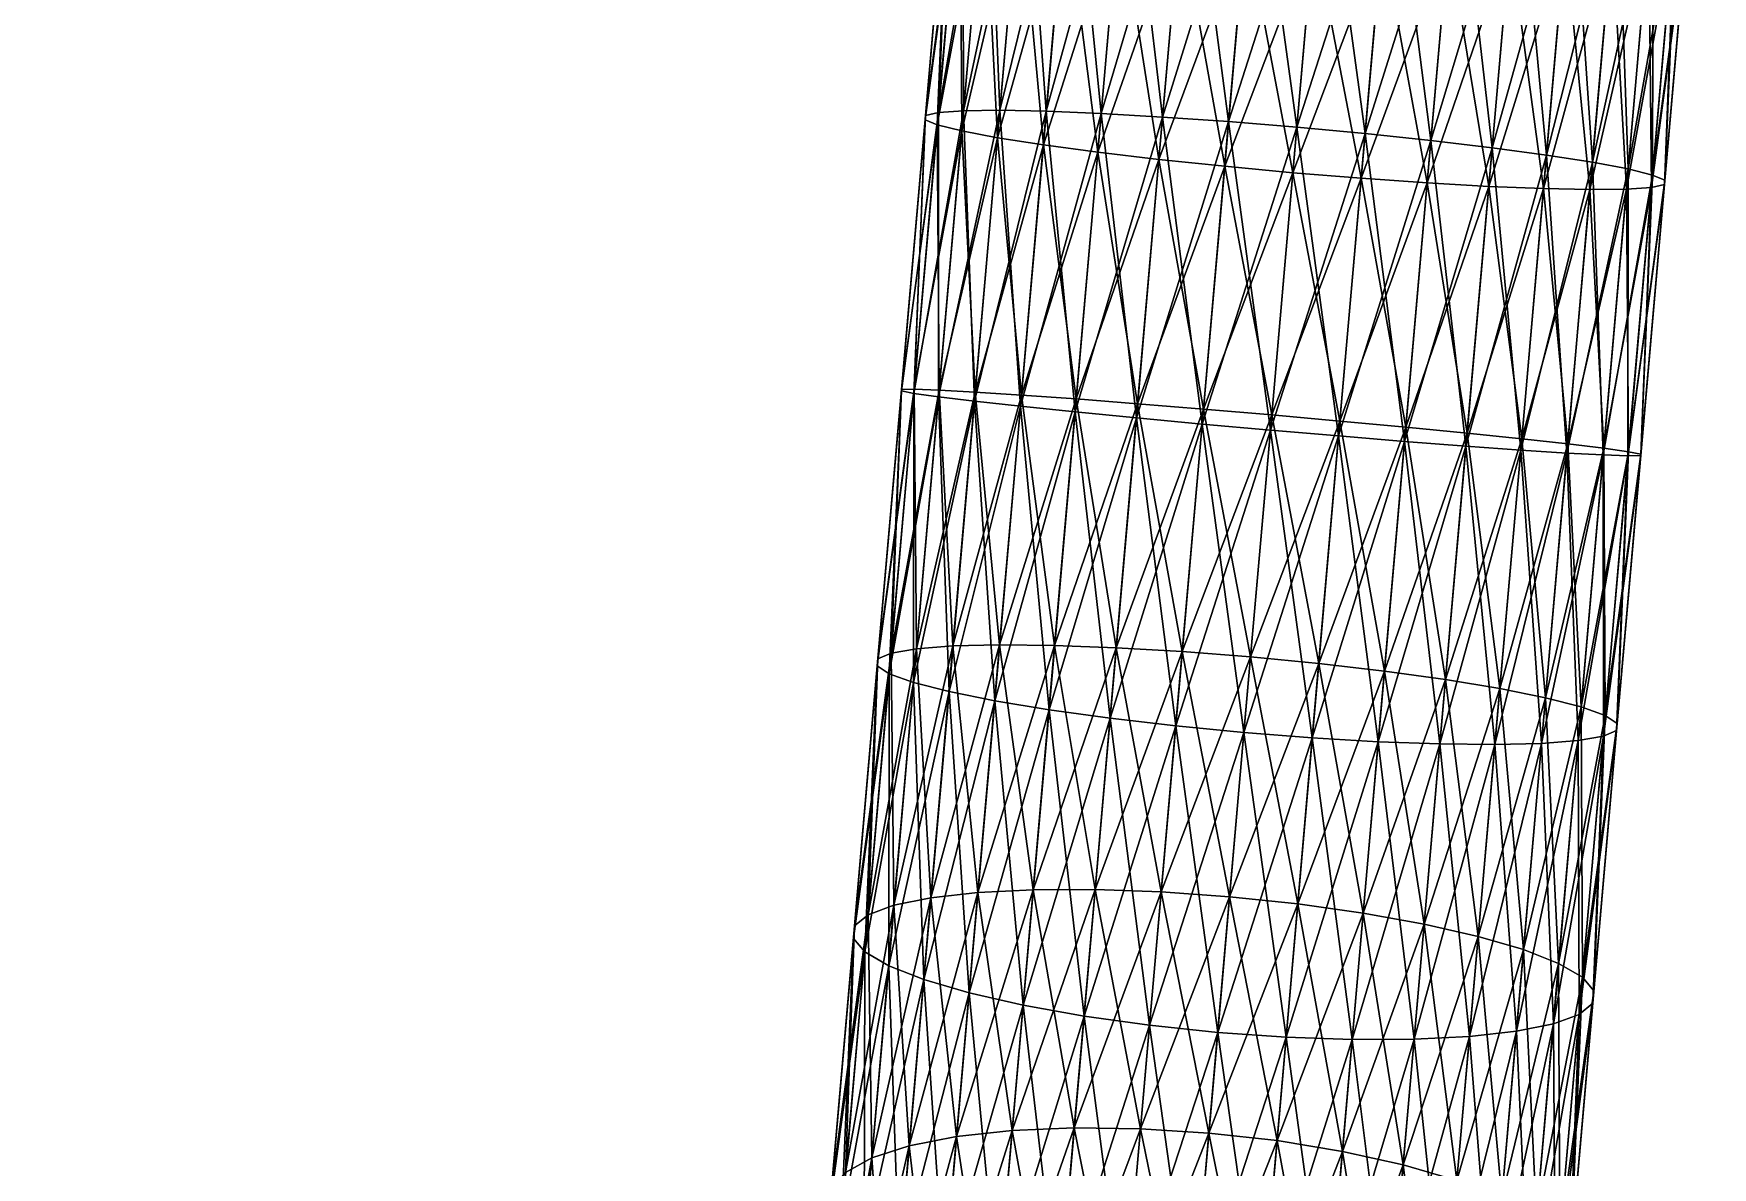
# Model space of a CAD drawing. Header units: inches. Extents: x -1.36 to 1.36, y 0.29 to 6.1.
# Drawn here: x 0.9326 to 1.308, y 5.0899 to 5.3434 of the extents above; entities that cross this region are included whole.
import ezdxf

# ---------------------------------------------------------------- set-up
doc = ezdxf.new("R2010")
doc.units = ezdxf.units.IN
doc.header["$MEASUREMENT"] = 0
doc.layers.add('Layer 1', color=7, linetype='Continuous')

# ---------------------------------------------------------------- blocks, each defined once
blk = doc.blocks.new('noname(2)')
at = {"color": 251, "true_color": 0x5b5b5b}
mesh = blk.add_polyface(dxfattribs=at)
corners = [(1.2868, 5.3793, 1.87894), (1.2947, 5.37674, 1.866), (1.28114, 5.3146, 1.88559), (1.30006, 5.37422, 1.8518), (1.28913, 5.3131, 1.87254), (1.30269, 5.37183, 1.83684), (1.29459, 5.31174, 1.85822), (1.3025, 5.36965, 1.82162), (1.29733, 5.31058, 1.84314), (1.29949, 5.36775, 1.80666), (1.29725, 5.30964, 1.82779), (1.29378, 5.36621, 1.79246), (1.29435, 5.30897, 1.8127), (1.28556, 5.36506, 1.77952), (1.2806, 5.30849, 1.78533), (1.28874, 5.30858, 1.79839), (1.29045, 5.42097, 1.7691), (1.29876, 5.42316, 1.78185), (1.27088, 5.3162, 1.89693), (1.3002, 5.43963, 1.85427), (1.30546, 5.43597, 1.84029), (1.30798, 5.43237, 1.82556), (1.30769, 5.42896, 1.81056), (1.30458, 5.42586, 1.79583), (1.27509, 5.36435, 1.76827), (1.2799, 5.41935, 1.75802), (1.28874, 5.30858, -6.99189), (1.2806, 5.30849, -6.97884), (1.29378, 5.36621, -6.98596), (1.29949, 5.36775, -7.00016), (1.30458, 5.42586, -6.98933), (1.28556, 5.36506, -6.97302), (1.27509, 5.36435, -6.96177), (1.29045, 5.42097, -6.9626), (1.2868, 5.3793, -7.07244), (1.28913, 5.3131, -7.06604), (1.2947, 5.37674, -7.0595), (1.29459, 5.31174, -7.05172), (1.30006, 5.37422, -7.0453), (1.29733, 5.31058, -7.03664), (1.30269, 5.37183, -7.03034), (1.29725, 5.30964, -7.02129), (1.3025, 5.36965, -7.01512), (1.27662, 5.38181, -7.08369), (1.28114, 5.3146, -7.07909), (1.30769, 5.42896, -7.00407), (1.29435, 5.30897, -7.0062), (1.29876, 5.42316, -6.97535), (1.29239, 5.44324, -7.06052), (1.3002, 5.43963, -7.04777), (1.30546, 5.43597, -7.03379), (1.30798, 5.43237, -7.01906)]
mesh.append_faces([[corners[k] for k in face] for face in [(0, 1, 2), (1, 3, 4), (3, 5, 6), (5, 7, 8), (7, 9, 10), (9, 11, 12), (13, 14, 15), (11, 15, 12), (11, 13, 15), (11, 16, 13), (11, 9, 17), (2, 18, 0), (4, 2, 1), (6, 4, 3), (8, 6, 5), (10, 8, 7), (12, 10, 9), (1, 0, 19), (3, 1, 20), (5, 3, 21), (7, 5, 22), (9, 7, 23), (14, 13, 24), (24, 13, 25), (26, 27, 28), (29, 28, 30), (31, 32, 33), (31, 28, 27), (34, 35, 36), (36, 37, 38), (38, 39, 40), (40, 41, 42), (43, 44, 34), (29, 45, 42), (46, 42, 41), (28, 31, 47), (34, 36, 48), (36, 38, 49), (38, 40, 50), (40, 42, 51), (42, 46, 29), (29, 46, 26), (28, 29, 26), (44, 35, 34), (35, 37, 36), (37, 39, 38), (39, 41, 40)]], dxfattribs={"color": 251})
mesh = blk.add_polyface(dxfattribs=at)
corners = [(1.13736, 5.3863, 1.83684), (1.13192, 5.3241, 1.82779), (1.13717, 5.38412, 1.82162), (1.20366, 5.36769, 1.74815), (1.21889, 5.36616, 1.74675), (1.20833, 5.42108, 1.7382), (1.18898, 5.36958, 1.75232), (1.19893, 5.31368, 1.7537), (1.13466, 5.32294, 1.8127), (1.1398, 5.38173, 1.80666), (1.17535, 5.37175, 1.7591), (1.18422, 5.31523, 1.7579), (1.14864, 5.3262, 1.88559), (1.16477, 5.3916, 1.89019), (1.15902, 5.32599, 1.89693), (1.1771, 5.39184, 1.89936), (1.1713, 5.32548, 1.90618), (1.16324, 5.37414, 1.76827), (1.16805, 5.42914, 1.75802), (1.15306, 5.37665, 1.77952), (1.15837, 5.31848, 1.77399), (1.14515, 5.37921, 1.79246), (1.14811, 5.32008, 1.78533), (1.21418, 5.31226, 1.75228), (1.14051, 5.32611, 1.87254), (1.1543, 5.39089, 1.87894), (1.22096, 5.38979, 1.91172), (1.19981, 5.32367, 1.91722), (1.20569, 5.39092, 1.91031), (1.17054, 5.31685, 1.76474), (1.132, 5.32504, 1.84314), (1.14037, 5.38819, 1.8518), (1.1349, 5.32572, 1.85822), (1.14608, 5.38974, 1.866), (1.19368, 5.4233, 1.7423), (1.18009, 5.42602, 1.74899), (1.15795, 5.43256, 1.7691), (1.14011, 5.32158, 1.79839), (1.1909, 5.39161, 1.90615), (1.18505, 5.3247, 1.91302), (1.1543, 5.39089, -7.07244), (1.15902, 5.32599, -7.09043), (1.16477, 5.3916, -7.08369), (1.1713, 5.32548, -7.09968), (1.1771, 5.39184, -7.09286), (1.18505, 5.3247, -7.10652), (1.1909, 5.39161, -7.09965), (1.19981, 5.32367, -7.11072), (1.20569, 5.39092, -7.10381), (1.13192, 5.3241, -7.02129), (1.13717, 5.38412, -7.01512), (1.1398, 5.38173, -7.00016), (1.13466, 5.32294, -7.0062), (1.14515, 5.37921, -6.98596), (1.14011, 5.32158, -6.99189), (1.15306, 5.37665, -6.97302), (1.14811, 5.32008, -6.97884), (1.16324, 5.37414, -6.96177), (1.15837, 5.31848, -6.96749), (1.17535, 5.37175, -6.9526), (1.17054, 5.31685, -6.95824), (1.18898, 5.36958, -6.94582), (1.18422, 5.31523, -6.9514), (1.20366, 5.36769, -6.94165), (1.19893, 5.31368, -6.9472), (1.21889, 5.36616, -6.94025), (1.22356, 5.41943, -6.93032), (1.14608, 5.38974, -7.0595), (1.14864, 5.3262, -7.07909), (1.20833, 5.42108, -6.9317), (1.19368, 5.4233, -6.9358), (1.18009, 5.42602, -6.94249), (1.16805, 5.42914, -6.95152), (1.132, 5.32504, -7.03664), (1.13736, 5.3863, -7.03034), (1.14037, 5.38819, -7.0453), (1.14051, 5.32611, -7.06604), (1.1349, 5.32572, -7.05172), (1.21507, 5.32242, -7.11214), (1.22096, 5.38979, -7.10522)]
mesh.append_faces([[corners[k] for k in face] for face in [(0, 1, 2), (3, 4, 5), (3, 6, 7), (2, 8, 9), (6, 10, 11), (12, 13, 14), (14, 15, 16), (17, 10, 18), (17, 19, 20), (19, 21, 22), (3, 23, 4), (24, 25, 12), (26, 27, 28), (10, 17, 29), (30, 0, 31), (32, 31, 33), (24, 33, 25), (3, 34, 6), (10, 6, 35), (17, 36, 19), (21, 9, 37), (25, 13, 12), (13, 15, 14), (15, 38, 16), (38, 28, 39), (40, 41, 42), (42, 43, 44), (44, 45, 46), (46, 47, 48), (49, 50, 51), (52, 51, 53), (54, 53, 55), (56, 55, 57), (58, 57, 59), (60, 59, 61), (62, 61, 63), (64, 63, 65), (66, 65, 63), (67, 68, 40), (63, 61, 69), (61, 59, 70), (59, 57, 71), (57, 55, 72), (50, 73, 74), (67, 75, 76), (75, 74, 77), (48, 78, 79)]], dxfattribs={"color": 251})
mesh = blk.add_polyface(dxfattribs=at)
corners = [(1.25088, 5.38637, 1.90615), (1.26451, 5.38419, 1.89936), (1.24503, 5.31945, 1.91302), (1.27662, 5.38181, 1.89019), (1.2868, 5.3793, 1.87894), (1.27088, 5.3162, 1.89693), (1.2587, 5.31783, 1.90618), (1.21418, 5.31226, 1.75228), (1.22944, 5.31102, 1.7537), (1.21889, 5.36616, 1.74675), (1.23031, 5.321, 1.91722), (1.2362, 5.38825, 1.91031), (1.23417, 5.36503, 1.74815), (1.22356, 5.41943, 1.73682), (1.2442, 5.30998, 1.7579), (1.24895, 5.36433, 1.75232), (1.25795, 5.3092, 1.76474), (1.26275, 5.36411, 1.7591), (1.27022, 5.30869, 1.77399), (1.27509, 5.36435, 1.76827), (1.2806, 5.30849, 1.78533), (1.21507, 5.32242, 1.91864), (1.22096, 5.38979, 1.91172), (1.2675, 5.41837, 1.74899), (1.25365, 5.41805, 1.7423), (1.23884, 5.41841, 1.7382), (1.27022, 5.30869, -6.96749), (1.25795, 5.3092, -6.95824), (1.27509, 5.36435, -6.96177), (1.2442, 5.30998, -6.9514), (1.26275, 5.36411, -6.9526), (1.2799, 5.41935, -6.95152), (1.22944, 5.31102, -6.9472), (1.24895, 5.36433, -6.94582), (1.2675, 5.41837, -6.94249), (1.24503, 5.31945, -7.10652), (1.2362, 5.38825, -7.10381), (1.23031, 5.321, -7.11072), (1.21418, 5.31226, -6.94578), (1.21889, 5.36616, -6.94025), (1.23417, 5.36503, -6.94165), (1.25365, 5.41805, -6.9358), (1.22096, 5.38979, -7.10522), (1.21507, 5.32242, -7.11214), (1.25088, 5.38637, -7.09965), (1.2587, 5.31783, -7.09968), (1.26451, 5.38419, -7.09286), (1.27088, 5.3162, -7.09043), (1.27662, 5.38181, -7.08369), (1.28114, 5.3146, -7.07909), (1.2806, 5.30849, -6.97884), (1.28556, 5.36506, -6.97302), (1.23884, 5.41841, -6.9317)]
mesh.append_faces([[corners[k] for k in face] for face in [(0, 1, 2), (3, 4, 5), (6, 2, 1), (7, 8, 9), (2, 10, 0), (0, 10, 11), (9, 12, 13), (9, 8, 12), (12, 8, 14), (15, 14, 16), (17, 16, 18), (19, 18, 20), (21, 22, 11), (10, 21, 11), (1, 3, 6), (6, 3, 5), (23, 17, 19), (23, 24, 17), (17, 24, 15), (16, 17, 15), (19, 17, 18), (14, 15, 12), (12, 15, 25), (26, 27, 28), (27, 29, 30), (28, 30, 31), (29, 32, 33), (30, 33, 34), (35, 36, 37), (38, 39, 40), (32, 40, 33), (32, 38, 40), (33, 41, 34), (33, 40, 41), (42, 43, 37), (36, 42, 37), (36, 35, 44), (44, 35, 45), (46, 45, 47), (48, 47, 49), (48, 46, 47), (46, 44, 45), (50, 26, 51), (51, 26, 28), (30, 28, 27), (33, 30, 29), (40, 39, 52)]], dxfattribs={"color": 251})
mesh = blk.add_polyface(dxfattribs=at)
corners = [(1.132, 5.32504, 1.84314), (1.12664, 5.26379, 1.82902), (1.13192, 5.3241, 1.82779), (1.12949, 5.26385, 1.81391), (1.13466, 5.32294, 1.8127), (1.1713, 5.32548, 1.90618), (1.1909, 5.39161, 1.90615), (1.18505, 5.3247, 1.91302), (1.20569, 5.39092, 1.91031), (1.19981, 5.32367, 1.91722), (1.17054, 5.31685, 1.76474), (1.18422, 5.31523, 1.7579), (1.17535, 5.37175, 1.7591), (1.14011, 5.32158, 1.79839), (1.1398, 5.38173, 1.80666), (1.15306, 5.37665, 1.77952), (1.14811, 5.32008, 1.78533), (1.15837, 5.31848, 1.77399), (1.14515, 5.37921, 1.79246), (1.19893, 5.31368, 1.7537), (1.21418, 5.31226, 1.75228), (1.20366, 5.36769, 1.74815), (1.12662, 5.26348, 1.8444), (1.1349, 5.32572, 1.85822), (1.12941, 5.26293, 1.85951), (1.14051, 5.32611, 1.87254), (1.13491, 5.26215, 1.87385), (1.14864, 5.3262, 1.88559), (1.18898, 5.36958, 1.75232), (1.16324, 5.37414, 1.76827), (1.13717, 5.38412, 1.82162), (1.13736, 5.3863, 1.83684), (1.14608, 5.38974, 1.866), (1.14037, 5.38819, 1.8518), (1.15902, 5.32599, 1.89693), (1.14295, 5.26118, 1.88692), (1.15326, 5.26005, 1.89828), (1.16546, 5.25879, 1.90755), (1.22096, 5.38979, 1.91172), (1.21507, 5.32242, 1.91864), (1.132, 5.32504, -7.03664), (1.13717, 5.38412, -7.01512), (1.13192, 5.3241, -7.02129), (1.14864, 5.3262, -7.07909), (1.15326, 5.26005, -7.09178), (1.15902, 5.32599, -7.09043), (1.16546, 5.25879, -7.10105), (1.1713, 5.32548, -7.09968), (1.13466, 5.32294, -7.0062), (1.12664, 5.26379, -7.02252), (1.1398, 5.38173, -7.00016), (1.21418, 5.31226, -6.94578), (1.19893, 5.31368, -6.9472), (1.21889, 5.36616, -6.94025), (1.14051, 5.32611, -7.06604), (1.14295, 5.26118, -7.08042), (1.21507, 5.32242, -7.11214), (1.20569, 5.39092, -7.10381), (1.19981, 5.32367, -7.11072), (1.13736, 5.3863, -7.03034), (1.1349, 5.32572, -7.05172), (1.14037, 5.38819, -7.0453), (1.14608, 5.38974, -7.0595), (1.18422, 5.31523, -6.9514), (1.20366, 5.36769, -6.94165), (1.17054, 5.31685, -6.95824), (1.18898, 5.36958, -6.94582), (1.15837, 5.31848, -6.96749), (1.17535, 5.37175, -6.9526), (1.14811, 5.32008, -6.97884), (1.16324, 5.37414, -6.96177), (1.14011, 5.32158, -6.99189), (1.15306, 5.37665, -6.97302), (1.14515, 5.37921, -6.98596), (1.12662, 5.26348, -7.0379), (1.13491, 5.26215, -7.06735), (1.12941, 5.26293, -7.05301), (1.1543, 5.39089, -7.07244), (1.16477, 5.3916, -7.08369), (1.18505, 5.3247, -7.10652), (1.1771, 5.39184, -7.09286), (1.1909, 5.39161, -7.09965)]
mesh.append_faces([[corners[k] for k in face] for face in [(0, 1, 2), (2, 3, 4), (5, 6, 7), (7, 8, 9), (10, 11, 12), (4, 13, 14), (15, 16, 17), (16, 18, 13), (19, 20, 21), (22, 0, 23), (24, 23, 25), (26, 25, 27), (11, 19, 28), (10, 29, 17), (2, 4, 30), (2, 31, 0), (25, 23, 32), (23, 0, 33), (27, 34, 35), (34, 5, 36), (5, 7, 37), (9, 38, 39), (40, 41, 42), (43, 44, 45), (45, 46, 47), (42, 48, 49), (42, 50, 48), (51, 52, 53), (54, 55, 43), (56, 57, 58), (59, 40, 60), (61, 60, 54), (62, 54, 43), (52, 63, 64), (63, 65, 66), (65, 67, 68), (67, 69, 70), (69, 71, 72), (71, 48, 73), (42, 74, 40), (54, 60, 75), (60, 40, 76), (43, 45, 77), (45, 47, 78), (47, 79, 80), (79, 58, 81)]], dxfattribs={"color": 251})
mesh = blk.add_polyface(dxfattribs=at)
corners = [(1.12664, 5.26379, 1.82902), (1.12433, 5.20487, 1.81028), (1.12949, 5.26385, 1.81391), (1.14295, 5.26118, 1.88692), (1.15902, 5.32599, 1.89693), (1.15326, 5.26005, 1.89828), (1.12999, 5.20584, 1.79602), (1.13817, 5.20646, 1.78301), (1.13505, 5.26366, 1.79957), (1.13466, 5.32294, 1.8127), (1.14859, 5.20671, 1.7717), (1.14313, 5.26322, 1.7865), (1.14011, 5.32158, 1.79839), (1.14811, 5.32008, 1.78533), (1.15348, 5.26255, 1.77514), (1.1609, 5.20658, 1.76248), (1.16572, 5.26167, 1.76587), (1.15837, 5.31848, 1.77399), (1.13491, 5.26215, 1.87385), (1.14864, 5.3262, 1.88559), (1.12392, 5.20024, 1.85565), (1.12941, 5.26293, 1.85951), (1.12933, 5.1983, 1.86992), (1.13192, 5.3241, 1.82779), (1.132, 5.32504, 1.84314), (1.12662, 5.26348, 1.8444), (1.14051, 5.32611, 1.87254), (1.1349, 5.32572, 1.85822), (1.13728, 5.19627, 1.88293), (1.16546, 5.25879, 1.90755), (1.1475, 5.19421, 1.89423), (1.12662, 5.26348, -7.0379), (1.13192, 5.3241, -7.02129), (1.12664, 5.26379, -7.02252), (1.14295, 5.26118, -7.08042), (1.1475, 5.19421, -7.08773), (1.15326, 5.26005, -7.09178), (1.15964, 5.1922, -7.09695), (1.16546, 5.25879, -7.10105), (1.15837, 5.31848, -6.96749), (1.15348, 5.26255, -6.96864), (1.14313, 5.26322, -6.98), (1.14811, 5.32008, -6.97884), (1.13505, 5.26366, -6.99307), (1.14011, 5.32158, -6.99189), (1.12949, 5.26385, -7.00741), (1.13466, 5.32294, -7.0062), (1.13491, 5.26215, -7.06735), (1.13728, 5.19627, -7.07643), (1.132, 5.32504, -7.03664), (1.12941, 5.26293, -7.05301), (1.1349, 5.32572, -7.05172), (1.14051, 5.32611, -7.06604), (1.14859, 5.20671, -6.9652), (1.13817, 5.20646, -6.97651), (1.16572, 5.26167, -6.95937), (1.12999, 5.20584, -6.98951), (1.12433, 5.20487, -7.00378), (1.12933, 5.1983, -7.06342), (1.14864, 5.3262, -7.07909), (1.15902, 5.32599, -7.09043)]
mesh.append_faces([[corners[k] for k in face] for face in [(0, 1, 2), (3, 4, 5), (6, 7, 8), (2, 8, 9), (2, 6, 8), (7, 10, 11), (8, 11, 12), (9, 8, 12), (11, 13, 12), (11, 14, 13), (11, 10, 14), (14, 10, 15), (16, 14, 15), (16, 17, 14), (14, 17, 13), (18, 19, 3), (20, 21, 18), (22, 18, 3), (11, 8, 7), (0, 2, 23), (0, 24, 25), (18, 21, 26), (21, 25, 27), (3, 5, 28), (5, 29, 30), (31, 32, 33), (34, 35, 36), (36, 37, 38), (39, 40, 41), (42, 41, 43), (44, 43, 45), (46, 45, 33), (47, 48, 34), (41, 42, 39), (43, 44, 42), (45, 46, 44), (49, 31, 50), (51, 50, 47), (52, 47, 34), (40, 53, 54), (40, 55, 53), (41, 40, 54), (43, 41, 56), (45, 43, 57), (47, 50, 58), (34, 36, 59), (36, 38, 60)]], dxfattribs={"color": 251})
mesh = blk.add_polyface(dxfattribs=at)
corners = [(1.20914, 5.25471, 1.92002), (1.2244, 5.2534, 1.91861), (1.20323, 5.18711, 1.91587), (1.21418, 5.31226, 1.75228), (1.19893, 5.31368, 1.7537), (1.20944, 5.2581, 1.75339), (1.22469, 5.25673, 1.75481), (1.21995, 5.20254, 1.75148), (1.18422, 5.31523, 1.7579), (1.19418, 5.2594, 1.75481), (1.20471, 5.20402, 1.75007), (1.15326, 5.26005, 1.89828), (1.1713, 5.32548, 1.90618), (1.16546, 5.25879, 1.90755), (1.18505, 5.3247, 1.91302), (1.17917, 5.25745, 1.9144), (1.19981, 5.32367, 1.91722), (1.19389, 5.25607, 1.91861), (1.17944, 5.26061, 1.75902), (1.17054, 5.31685, 1.76474), (1.15837, 5.31848, 1.77399), (1.16572, 5.26167, 1.76587), (1.17467, 5.20607, 1.75566), (1.18944, 5.20521, 1.75148), (1.18799, 5.18859, 1.91446), (1.21507, 5.32242, 1.91864), (1.15964, 5.1922, 1.90345), (1.17329, 5.19031, 1.91027), (1.23031, 5.321, 1.91722), (1.16546, 5.25879, -7.10105), (1.17329, 5.19031, -7.10377), (1.17917, 5.25745, -7.1079), (1.1713, 5.32548, -7.09968), (1.18505, 5.3247, -7.10652), (1.18799, 5.18859, -7.10796), (1.19389, 5.25607, -7.11211), (1.19981, 5.32367, -7.11072), (1.22944, 5.31102, -6.9472), (1.20944, 5.2581, -6.94689), (1.21418, 5.31226, -6.94578), (1.19418, 5.2594, -6.94831), (1.19893, 5.31368, -6.9472), (1.17944, 5.26061, -6.95252), (1.18422, 5.31523, -6.9514), (1.16572, 5.26167, -6.95937), (1.17054, 5.31685, -6.95824), (1.15348, 5.26255, -6.96864), (1.20471, 5.20402, -6.94357), (1.22469, 5.25673, -6.94831), (1.18944, 5.20521, -6.94498), (1.20914, 5.25471, -7.11352), (1.15837, 5.31848, -6.96749), (1.21507, 5.32242, -7.11214), (1.2244, 5.2534, -7.11211), (1.17467, 5.20607, -6.94916), (1.1609, 5.20658, -6.95598), (1.20323, 5.18711, -7.10937), (1.2185, 5.18592, -7.10796)]
mesh.append_faces([[corners[k] for k in face] for face in [(0, 1, 2), (3, 4, 5), (6, 5, 7), (4, 8, 9), (5, 9, 10), (11, 12, 13), (13, 14, 15), (15, 16, 17), (18, 9, 8), (19, 20, 21), (18, 21, 22), (6, 3, 5), (9, 18, 23), (0, 24, 17), (25, 17, 16), (9, 5, 4), (8, 19, 18), (18, 19, 21), (13, 15, 26), (15, 17, 27), (17, 25, 0), (0, 25, 28), (14, 16, 15), (29, 30, 31), (32, 31, 33), (31, 34, 35), (33, 35, 36), (37, 38, 39), (39, 38, 40), (41, 40, 42), (43, 42, 44), (45, 44, 46), (40, 41, 39), (47, 38, 48), (38, 49, 40), (50, 36, 35), (42, 43, 41), (44, 45, 43), (46, 51, 45), (36, 50, 52), (52, 50, 53), (40, 54, 42), (44, 42, 55), (29, 31, 32), (31, 35, 33), (35, 56, 50), (53, 50, 57)]], dxfattribs={"color": 251})
mesh = blk.add_polyface(dxfattribs=at)
corners = [(1.23031, 5.321, 1.91722), (1.24503, 5.31945, 1.91302), (1.2244, 5.2534, 1.91861), (1.2587, 5.31783, 1.90618), (1.27088, 5.3162, 1.89693), (1.25287, 5.25114, 1.90755), (1.23914, 5.2522, 1.9144), (1.23327, 5.18506, 1.91027), (1.26511, 5.25026, 1.89828), (1.24704, 5.18456, 1.90345), (1.27545, 5.24959, 1.88692), (1.25935, 5.18443, 1.89423), (1.22469, 5.25673, 1.75481), (1.23942, 5.25536, 1.75902), (1.22944, 5.31102, 1.7537), (1.21418, 5.31226, 1.75228), (1.2185, 5.18592, 1.91446), (1.27067, 5.19487, 1.78301), (1.27563, 5.25163, 1.7865), (1.26533, 5.25276, 1.77514), (1.26044, 5.19692, 1.7717), (1.25312, 5.25402, 1.76587), (1.2483, 5.19893, 1.76248), (1.23465, 5.20083, 1.75566), (1.20914, 5.25471, 1.92002), (1.27022, 5.30869, 1.77399), (1.25795, 5.3092, 1.76474), (1.2442, 5.30998, 1.7579), (1.25312, 5.25402, -6.95937), (1.23942, 5.25536, -6.95252), (1.25795, 5.3092, -6.95824), (1.27022, 5.30869, -6.96749), (1.2806, 5.30849, -6.97884), (1.26533, 5.25276, -6.96864), (1.2483, 5.19893, -6.95598), (1.22469, 5.25673, -6.94831), (1.2442, 5.30998, -6.9514), (1.20944, 5.2581, -6.94689), (1.22944, 5.31102, -6.9472), (1.23914, 5.2522, -7.1079), (1.23031, 5.321, -7.11072), (1.2244, 5.2534, -7.11211), (1.27563, 5.25163, -6.98), (1.26044, 5.19692, -6.9652), (1.26511, 5.25026, -7.09178), (1.26977, 5.18468, -7.07643), (1.27545, 5.24959, -7.08042), (1.21507, 5.32242, -7.11214), (1.24503, 5.31945, -7.10652), (1.25287, 5.25114, -7.10105), (1.2587, 5.31783, -7.09968), (1.27088, 5.3162, -7.09043), (1.23327, 5.18506, -7.10377), (1.25935, 5.18443, -7.08773), (1.24704, 5.18456, -7.09695), (1.23465, 5.20083, -6.94916), (1.21995, 5.20254, -6.94498)]
mesh.append_faces([[corners[k] for k in face] for face in [(0, 1, 2), (3, 4, 5), (6, 5, 7), (6, 2, 1), (5, 8, 9), (8, 10, 11), (12, 13, 14), (14, 15, 12), (2, 6, 16), (17, 18, 19), (20, 19, 21), (22, 21, 13), (13, 12, 23), (2, 24, 0), (1, 3, 6), (6, 3, 5), (8, 5, 4), (19, 25, 26), (21, 26, 27), (13, 27, 14), (13, 21, 27), (19, 18, 25), (21, 19, 26), (28, 29, 30), (31, 32, 33), (28, 33, 34), (29, 35, 36), (35, 37, 38), (39, 40, 41), (33, 42, 43), (44, 45, 46), (40, 47, 41), (40, 39, 48), (48, 39, 49), (50, 49, 44), (51, 44, 46), (51, 50, 44), (50, 48, 49), (33, 28, 31), (31, 28, 30), (36, 30, 29), (38, 36, 35), (41, 52, 39), (44, 49, 53), (49, 39, 54), (28, 55, 29), (35, 29, 56)]], dxfattribs={"color": 251})
mesh = blk.add_polyface(dxfattribs=at)
corners = [(1.27088, 5.3162, 1.89693), (1.28114, 5.3146, 1.88559), (1.26511, 5.25026, 1.89828), (1.28913, 5.3131, 1.87254), (1.27545, 5.24959, 1.88692), (1.29459, 5.31174, 1.85822), (1.28354, 5.24915, 1.87385), (1.26977, 5.18468, 1.88293), (1.29733, 5.31058, 1.84314), (1.2891, 5.24895, 1.85951), (1.27795, 5.1853, 1.86992), (1.29725, 5.30964, 1.82779), (1.29194, 5.24901, 1.8444), (1.28361, 5.18627, 1.85565), (1.29435, 5.30897, 1.8127), (1.29197, 5.24933, 1.82902), (1.28656, 5.18755, 1.84062), (1.28874, 5.30858, 1.79839), (1.28918, 5.24988, 1.81391), (1.2867, 5.18912, 1.82532), (1.28402, 5.1909, 1.81028), (1.28367, 5.25066, 1.79957), (1.27861, 5.19283, 1.79602), (1.27563, 5.25163, 1.7865), (1.2806, 5.30849, 1.78533), (1.27022, 5.30869, 1.77399), (1.27563, 5.25163, -6.98), (1.26533, 5.25276, -6.96864), (1.2806, 5.30849, -6.97884), (1.27545, 5.24959, -7.08042), (1.27795, 5.1853, -7.06342), (1.28354, 5.24915, -7.06735), (1.28114, 5.3146, -7.07909), (1.28913, 5.3131, -7.06604), (1.28361, 5.18627, -7.04915), (1.2891, 5.24895, -7.05301), (1.29459, 5.31174, -7.05172), (1.28656, 5.18755, -7.03412), (1.29194, 5.24901, -7.0379), (1.29733, 5.31058, -7.03664), (1.2867, 5.18912, -7.01882), (1.29197, 5.24933, -7.02252), (1.29725, 5.30964, -7.02129), (1.27088, 5.3162, -7.09043), (1.28918, 5.24988, -7.00741), (1.29435, 5.30897, -7.0062), (1.28367, 5.25066, -6.99307), (1.28874, 5.30858, -6.99189), (1.28402, 5.1909, -7.00378), (1.27067, 5.19487, -6.97651), (1.27861, 5.19283, -6.98951)]
mesh.append_faces([[corners[k] for k in face] for face in [(0, 1, 2), (1, 3, 4), (3, 5, 6), (4, 6, 7), (5, 8, 9), (6, 9, 10), (8, 11, 12), (9, 12, 13), (11, 14, 15), (12, 15, 16), (14, 17, 18), (15, 18, 19), (20, 18, 21), (22, 21, 23), (4, 2, 1), (6, 4, 3), (9, 6, 5), (12, 9, 8), (15, 12, 11), (18, 15, 14), (18, 17, 21), (21, 17, 24), (23, 24, 25), (23, 21, 24), (26, 27, 28), (29, 30, 31), (32, 31, 33), (31, 34, 35), (33, 35, 36), (35, 37, 38), (36, 38, 39), (38, 40, 41), (39, 41, 42), (43, 29, 32), (44, 42, 41), (42, 44, 45), (45, 44, 46), (47, 46, 26), (28, 47, 26), (47, 45, 46), (29, 31, 32), (31, 35, 33), (35, 38, 36), (38, 41, 39), (41, 48, 44), (26, 46, 49), (46, 44, 50)]], dxfattribs={"color": 251})
mesh = blk.add_polyface(dxfattribs=at)
corners = [(-1.11857, 5.17146, 1.83684), (-1.12401, 5.23365, 1.82779), (-1.11876, 5.17364, 1.82162), (-1.11327, 5.11092, 1.82556), (-1.11357, 5.11433, 1.81056), (-1.12392, 5.23271, 1.84314), (-1.12119, 5.16907, 1.8518), (-1.12176, 5.17553, 1.80666), (-1.11668, 5.11743, 1.79583), (-1.11579, 5.10732, 1.84029), (-1.11857, 5.17146, -7.03034), (-1.11357, 5.11433, -7.00407), (-1.11876, 5.17364, -7.01512), (-1.11668, 5.11743, -6.98933), (-1.12176, 5.17553, -7.00016), (-1.12249, 5.12012, -6.97535), (-1.11327, 5.11092, -7.01906), (-1.12119, 5.16907, -7.0453), (-1.11579, 5.10732, -7.03379), (-1.12655, 5.16655, -7.0595), (-1.12401, 5.23365, -7.02129), (-1.12392, 5.23271, -7.03664), (1.12124, 5.20202, 1.84062), (1.11615, 5.14387, 1.8167), (1.12138, 5.20358, 1.82532), (1.12662, 5.26348, 1.8444), (1.12664, 5.26379, 1.82902), (1.11921, 5.14637, 1.80184), (1.12433, 5.20487, 1.81028), (1.12497, 5.1485, 1.78774), (1.12999, 5.20584, 1.79602), (1.11591, 5.14107, 1.83182), (1.12392, 5.20024, 1.85565), (1.11848, 5.13808, 1.84668), (1.12933, 5.1983, 1.86992), (1.12379, 5.13498, 1.86078), (1.12941, 5.26293, 1.85951), (1.12124, 5.20202, -7.03412), (1.12664, 5.26379, -7.02252), (1.12138, 5.20358, -7.01882), (1.11591, 5.14107, -7.02532), (1.11615, 5.14387, -7.0102), (1.12949, 5.26385, -7.00741), (1.12433, 5.20487, -7.00378), (1.12662, 5.26348, -7.0379), (1.12392, 5.20024, -7.04915), (1.12941, 5.26293, -7.05301), (1.12999, 5.20584, -6.98951), (1.12497, 5.1485, -6.98124), (1.11921, 5.14637, -6.99534), (1.11848, 5.13808, -7.04018), (1.12379, 5.13498, -7.05428), (1.12933, 5.1983, -7.06342)]
mesh.append_faces([[corners[k] for k in face] for face in [(0, 1, 2), (3, 2, 4), (5, 0, 6), (7, 8, 4), (2, 7, 4), (2, 3, 0), (6, 0, 9), (10, 11, 12), (12, 13, 14), (13, 15, 14), (11, 13, 12), (11, 10, 16), (16, 10, 17), (18, 17, 19), (12, 14, 20), (12, 21, 10), (22, 23, 24), (25, 24, 26), (24, 27, 28), (27, 29, 28), (30, 28, 29), (23, 27, 24), (23, 22, 31), (31, 22, 32), (33, 32, 34), (35, 33, 34), (33, 31, 32), (24, 28, 26), (24, 25, 22), (22, 25, 36), (32, 22, 36), (37, 38, 39), (40, 39, 41), (42, 43, 39), (38, 42, 39), (38, 37, 44), (44, 37, 45), (46, 44, 45), (47, 48, 49), (43, 49, 41), (39, 43, 41), (43, 47, 49), (39, 40, 37), (37, 40, 50), (45, 50, 51), (52, 45, 51), (45, 37, 50)]], dxfattribs={"color": 251})
mesh = blk.add_polyface(dxfattribs=at)
corners = [(1.13728, 5.19627, 1.88293), (1.15326, 5.26005, 1.89828), (1.1475, 5.19421, 1.89423), (1.16546, 5.25879, 1.90755), (1.15964, 5.1922, 1.90345), (1.17917, 5.25745, 1.9144), (1.17329, 5.19031, 1.91027), (1.19389, 5.25607, 1.91861), (1.18799, 5.18859, 1.91446), (1.18944, 5.20521, 1.75148), (1.20471, 5.20402, 1.75007), (1.19418, 5.2594, 1.75481), (1.17467, 5.20607, 1.75566), (1.18474, 5.15147, 1.74372), (1.12949, 5.26385, 1.81391), (1.12433, 5.20487, 1.81028), (1.12999, 5.20584, 1.79602), (1.16572, 5.26167, 1.76587), (1.1609, 5.20658, 1.76248), (1.20002, 5.15039, 1.74233), (1.20944, 5.2581, 1.75339), (1.21995, 5.20254, 1.75148), (1.12933, 5.1983, 1.86992), (1.14295, 5.26118, 1.88692), (1.16994, 5.15199, 1.74786), (1.15612, 5.15195, 1.7546), (1.13817, 5.20646, 1.78301), (1.13324, 5.15017, 1.77488), (1.12379, 5.13498, 1.86078), (1.17944, 5.26061, 1.75902), (1.14859, 5.20671, 1.7717), (1.14374, 5.15133, 1.76371), (1.12392, 5.20024, 1.85565), (1.13491, 5.26215, 1.87385), (1.13164, 5.1319, 1.87364), (1.14179, 5.12893, 1.88481), (1.20323, 5.18711, 1.91587), (1.20914, 5.25471, 1.92002), (1.20471, 5.20402, -6.94357), (1.18944, 5.20521, -6.94498), (1.20944, 5.2581, -6.94689), (1.13728, 5.19627, -7.07643), (1.14179, 5.12893, -7.07831), (1.1475, 5.19421, -7.08773), (1.15386, 5.12617, -7.08742), (1.15964, 5.1922, -7.09695), (1.20002, 5.15039, -6.93583), (1.21995, 5.20254, -6.94498), (1.12933, 5.1983, -7.06342), (1.13164, 5.1319, -7.06713), (1.16994, 5.15199, -6.94136), (1.15612, 5.15195, -6.9481), (1.17467, 5.20607, -6.94916), (1.19418, 5.2594, -6.94831), (1.20323, 5.18711, -7.10937), (1.19389, 5.25607, -7.11211), (1.18799, 5.18859, -7.10796), (1.17944, 5.26061, -6.95252), (1.1609, 5.20658, -6.95598), (1.16572, 5.26167, -6.95937), (1.14859, 5.20671, -6.9652), (1.14313, 5.26322, -6.98), (1.13817, 5.20646, -6.97651), (1.12999, 5.20584, -6.98951), (1.13505, 5.26366, -6.99307), (1.12433, 5.20487, -7.00378), (1.12941, 5.26293, -7.05301), (1.12392, 5.20024, -7.04915), (1.13491, 5.26215, -7.06735), (1.20914, 5.25471, -7.11352), (1.2185, 5.18592, -7.10796), (1.18474, 5.15147, -6.93722), (1.14374, 5.15133, -6.95721), (1.13324, 5.15017, -6.96838), (1.12497, 5.1485, -6.98124), (1.14295, 5.26118, -7.08042), (1.15326, 5.26005, -7.09178), (1.17329, 5.19031, -7.10377), (1.16546, 5.25879, -7.10105), (1.17917, 5.25745, -7.1079)]
mesh.append_faces([[corners[k] for k in face] for face in [(0, 1, 2), (2, 3, 4), (4, 5, 6), (6, 7, 8), (9, 10, 11), (9, 12, 13), (14, 15, 16), (17, 18, 12), (9, 19, 10), (20, 10, 21), (22, 23, 0), (12, 18, 24), (24, 18, 25), (26, 16, 27), (28, 22, 0), (9, 29, 12), (18, 30, 25), (30, 26, 31), (22, 32, 33), (0, 2, 34), (2, 4, 35), (36, 8, 37), (38, 39, 40), (41, 42, 43), (43, 44, 45), (46, 38, 47), (48, 49, 41), (50, 51, 52), (39, 52, 53), (54, 55, 56), (57, 52, 58), (59, 58, 60), (61, 62, 63), (64, 63, 65), (66, 67, 48), (68, 48, 41), (69, 54, 70), (38, 71, 39), (52, 39, 50), (52, 51, 58), (60, 58, 72), (62, 60, 73), (63, 62, 74), (41, 43, 75), (43, 45, 76), (45, 77, 78), (77, 56, 79)]], dxfattribs={"color": 251})
mesh = blk.add_polyface(dxfattribs=at)
corners = [(1.2185, 5.18592, 1.91446), (1.20323, 5.18711, 1.91587), (1.2244, 5.2534, 1.91861), (1.23465, 5.20083, 1.75566), (1.2483, 5.19893, 1.76248), (1.23942, 5.25536, 1.75902), (1.21995, 5.20254, 1.75148), (1.22992, 5.14675, 1.74786), (1.20471, 5.20402, 1.75007), (1.21525, 5.1488, 1.74372), (1.28148, 5.1294, 1.8167), (1.2867, 5.18912, 1.82532), (1.28402, 5.1909, 1.81028), (1.2789, 5.1324, 1.80184), (1.27861, 5.19283, 1.79602), (1.2736, 5.13549, 1.78774), (1.27067, 5.19487, 1.78301), (1.26574, 5.13858, 1.77488), (1.26044, 5.19692, 1.7717), (1.2556, 5.14154, 1.76371), (1.24352, 5.1443, 1.7546), (1.23914, 5.2522, 1.9144), (1.23327, 5.18506, 1.91027), (1.24704, 5.18456, 1.90345), (1.25287, 5.25114, 1.90755), (1.25935, 5.18443, 1.89423), (1.26511, 5.25026, 1.89828), (1.26977, 5.18468, 1.88293), (1.27545, 5.24959, 1.88692), (1.27795, 5.1853, 1.86992), (1.28354, 5.24915, 1.87385), (1.28361, 5.18627, 1.85565), (1.2891, 5.24895, 1.85951), (1.28656, 5.18755, 1.84062), (1.29194, 5.24901, 1.8444), (1.29197, 5.24933, 1.82902), (1.28918, 5.24988, 1.81391), (1.25312, 5.25402, 1.76587), (1.28367, 5.25066, 1.79957), (1.27563, 5.25163, 1.7865), (1.26533, 5.25276, 1.77514), (1.22469, 5.25673, 1.75481), (1.26044, 5.19692, -6.9652), (1.2483, 5.19893, -6.95598), (1.26533, 5.25276, -6.96864), (1.23465, 5.20083, -6.94916), (1.21995, 5.20254, -6.94498), (1.23942, 5.25536, -6.95252), (1.22992, 5.14675, -6.94136), (1.20471, 5.20402, -6.94357), (1.22469, 5.25673, -6.94831), (1.23327, 5.18506, -7.10377), (1.2244, 5.2534, -7.11211), (1.2185, 5.18592, -7.10796), (1.27563, 5.25163, -6.98), (1.27067, 5.19487, -6.97651), (1.2556, 5.14154, -6.95721), (1.28402, 5.1909, -7.00378), (1.29197, 5.24933, -7.02252), (1.2867, 5.18912, -7.01882), (1.23914, 5.2522, -7.1079), (1.24704, 5.18456, -7.09695), (1.25287, 5.25114, -7.10105), (1.25935, 5.18443, -7.08773), (1.26511, 5.25026, -7.09178), (1.26977, 5.18468, -7.07643), (1.28918, 5.24988, -7.00741), (1.27861, 5.19283, -6.98951), (1.28367, 5.25066, -6.99307), (1.25312, 5.25402, -6.95937), (1.27795, 5.1853, -7.06342), (1.27545, 5.24959, -7.08042), (1.28361, 5.18627, -7.04915), (1.28354, 5.24915, -7.06735), (1.28656, 5.18755, -7.03412), (1.2891, 5.24895, -7.05301), (1.29194, 5.24901, -7.0379), (1.2789, 5.1324, -6.99534), (1.26574, 5.13858, -6.96838), (1.2736, 5.13549, -6.98124), (1.24352, 5.1443, -6.9481), (1.21525, 5.1488, -6.93722)]
mesh.append_faces([[corners[k] for k in face] for face in [(0, 1, 2), (3, 4, 5), (3, 6, 7), (6, 8, 9), (10, 11, 12), (13, 12, 14), (15, 14, 16), (17, 16, 18), (19, 18, 4), (4, 3, 20), (0, 21, 22), (23, 22, 24), (25, 23, 26), (27, 25, 28), (29, 27, 30), (31, 29, 32), (33, 31, 34), (11, 33, 35), (11, 36, 12), (4, 18, 37), (14, 12, 38), (16, 14, 39), (18, 16, 40), (3, 41, 6), (42, 43, 44), (45, 46, 47), (45, 43, 48), (46, 49, 50), (51, 52, 53), (42, 54, 55), (55, 56, 42), (57, 58, 59), (60, 51, 61), (62, 61, 63), (64, 63, 65), (66, 57, 67), (68, 67, 55), (43, 45, 69), (65, 70, 71), (70, 72, 73), (72, 74, 75), (74, 59, 76), (59, 77, 57), (55, 67, 78), (67, 57, 79), (43, 42, 80), (45, 81, 46)]], dxfattribs={"color": 251})
mesh = blk.add_polyface(dxfattribs=at)
corners = [(1.18799, 5.18859, 1.91446), (1.20323, 5.18711, 1.91587), (1.18213, 5.12167, 1.9048), (1.19737, 5.12008, 1.90619), (1.13164, 5.1319, 1.87364), (1.1475, 5.19421, 1.89423), (1.14179, 5.12893, 1.88481), (1.15964, 5.1922, 1.90345), (1.15386, 5.12617, 1.89392), (1.17329, 5.19031, 1.91027), (1.16747, 5.12373, 1.90066), (1.20002, 5.15039, 1.74233), (1.21525, 5.1488, 1.74372), (1.20471, 5.20402, 1.75007), (1.18474, 5.15147, 1.74372), (1.1954, 5.09757, 1.73022), (1.13324, 5.15017, 1.77488), (1.14374, 5.15133, 1.76371), (1.13817, 5.20646, 1.78301), (1.12497, 5.1485, 1.78774), (1.12839, 5.09472, 1.76218), (1.15612, 5.15195, 1.7546), (1.14859, 5.20671, 1.7717), (1.18944, 5.20521, 1.75148), (1.21062, 5.09587, 1.7316), (1.12379, 5.13498, 1.86078), (1.13728, 5.19627, 1.88293), (1.16994, 5.15199, 1.74786), (1.18011, 5.09854, 1.7316), (1.17467, 5.20607, 1.75566), (1.16528, 5.09873, 1.73566), (1.13897, 5.09679, 1.75121), (1.15141, 5.09814, 1.74227), (1.12999, 5.20584, 1.79602), (1.2185, 5.18592, 1.91446), (1.21264, 5.11901, 1.9048), (1.20002, 5.15039, -6.93583), (1.18474, 5.15147, -6.93722), (1.20471, 5.20402, -6.94357), (1.15964, 5.1922, -7.09695), (1.16747, 5.12373, -7.09416), (1.17329, 5.19031, -7.10377), (1.18213, 5.12167, -7.0983), (1.18799, 5.18859, -7.10796), (1.21525, 5.1488, -6.93722), (1.1954, 5.09757, -6.92373), (1.19737, 5.12008, -7.09969), (1.18944, 5.20521, -6.94498), (1.16994, 5.15199, -6.94136), (1.1609, 5.20658, -6.95598), (1.15612, 5.15195, -6.9481), (1.14374, 5.15133, -6.95721), (1.14859, 5.20671, -6.9652), (1.13324, 5.15017, -6.96838), (1.13817, 5.20646, -6.97651), (1.12497, 5.1485, -6.98124), (1.12933, 5.1983, -7.06342), (1.12379, 5.13498, -7.05428), (1.13164, 5.1319, -7.06713), (1.20323, 5.18711, -7.10937), (1.21264, 5.11901, -7.0983), (1.2185, 5.18592, -7.10796), (1.18011, 5.09854, -6.9251), (1.15141, 5.09814, -6.93577), (1.16528, 5.09873, -6.92916), (1.13897, 5.09679, -6.94471), (1.12839, 5.09472, -6.95568), (1.14179, 5.12893, -7.07831), (1.13728, 5.19627, -7.07643), (1.15386, 5.12617, -7.08742), (1.1475, 5.19421, -7.08773)]
mesh.append_faces([[corners[k] for k in face] for face in [(0, 1, 2), (3, 2, 1), (4, 5, 6), (6, 7, 8), (8, 9, 10), (10, 0, 2), (10, 9, 0), (11, 12, 13), (11, 14, 15), (16, 17, 18), (16, 19, 20), (17, 21, 22), (14, 11, 23), (12, 11, 24), (25, 26, 4), (27, 28, 14), (29, 27, 14), (30, 27, 21), (17, 16, 31), (21, 17, 32), (16, 33, 19), (1, 34, 3), (3, 34, 35), (7, 9, 8), (36, 37, 38), (39, 40, 41), (41, 42, 43), (44, 45, 36), (46, 43, 42), (47, 37, 48), (49, 50, 51), (52, 51, 53), (54, 53, 55), (56, 57, 58), (43, 46, 59), (59, 46, 60), (61, 59, 60), (36, 62, 37), (50, 48, 63), (48, 37, 64), (50, 65, 51), (53, 51, 66), (58, 67, 68), (67, 69, 70), (69, 40, 39), (40, 42, 41)]], dxfattribs={"color": 251})
mesh = blk.add_polyface(dxfattribs=at)
corners = [(1.2185, 5.18592, 1.91446), (1.23327, 5.18506, 1.91027), (1.21264, 5.11901, 1.9048), (1.24704, 5.18456, 1.90345), (1.22745, 5.11848, 1.90066), (1.25935, 5.18443, 1.89423), (1.24127, 5.11853, 1.89392), (1.26977, 5.18468, 1.88293), (1.25364, 5.11914, 1.88481), (1.27795, 5.1853, 1.86992), (1.26414, 5.12031, 1.87364), (1.28361, 5.18627, 1.85565), (1.27241, 5.12198, 1.86078), (1.28656, 5.18755, 1.84062), (1.27818, 5.1241, 1.84668), (1.2867, 5.18912, 1.82532), (1.28123, 5.12661, 1.83182), (1.24352, 5.1443, 1.7546), (1.2556, 5.14154, 1.76371), (1.2483, 5.19893, 1.76248), (1.28148, 5.1294, 1.8167), (1.26574, 5.13858, 1.77488), (1.26044, 5.19692, 1.7717), (1.2789, 5.1324, 1.80184), (1.28402, 5.1909, 1.81028), (1.2736, 5.13549, 1.78774), (1.27861, 5.19283, 1.79602), (1.27067, 5.19487, 1.78301), (1.23465, 5.20083, 1.75566), (1.22992, 5.14675, 1.74786), (1.21525, 5.1488, 1.74372), (1.21995, 5.20254, 1.75148), (1.24352, 5.1443, -6.9481), (1.22992, 5.14675, -6.94136), (1.2483, 5.19893, -6.95598), (1.21525, 5.1488, -6.93722), (1.20002, 5.15039, -6.93583), (1.21995, 5.20254, -6.94498), (1.22745, 5.11848, -7.09416), (1.2185, 5.18592, -7.10796), (1.21264, 5.11901, -7.0983), (1.26977, 5.18468, -7.07643), (1.27241, 5.12198, -7.05428), (1.27795, 5.1853, -7.06342), (1.27818, 5.1241, -7.04018), (1.28361, 5.18627, -7.04915), (1.28123, 5.12661, -7.02532), (1.28656, 5.18755, -7.03412), (1.28148, 5.1294, -7.0102), (1.2867, 5.18912, -7.01882), (1.2556, 5.14154, -6.95721), (1.27067, 5.19487, -6.97651), (1.26574, 5.13858, -6.96838), (1.26044, 5.19692, -6.9652), (1.25935, 5.18443, -7.08773), (1.26414, 5.12031, -7.06713), (1.2789, 5.1324, -6.99534), (1.23327, 5.18506, -7.10377), (1.24127, 5.11853, -7.08742), (1.24704, 5.18456, -7.09695), (1.25364, 5.11914, -7.07831), (1.28402, 5.1909, -7.00378), (1.2736, 5.13549, -6.98124), (1.27861, 5.19283, -6.98951), (1.23465, 5.20083, -6.94916)]
mesh.append_faces([[corners[k] for k in face] for face in [(0, 1, 2), (1, 3, 4), (3, 5, 6), (5, 7, 8), (7, 9, 10), (9, 11, 12), (11, 13, 14), (13, 15, 16), (17, 18, 19), (4, 2, 1), (6, 4, 3), (8, 6, 5), (10, 8, 7), (12, 10, 9), (14, 12, 11), (16, 14, 13), (16, 15, 20), (18, 21, 22), (23, 20, 24), (25, 23, 26), (21, 25, 27), (17, 28, 29), (30, 29, 31), (32, 33, 34), (35, 36, 37), (38, 39, 40), (41, 42, 43), (43, 44, 45), (45, 46, 47), (47, 48, 49), (50, 51, 52), (50, 32, 53), (54, 55, 41), (56, 49, 48), (39, 38, 57), (57, 38, 58), (59, 58, 60), (54, 60, 55), (54, 59, 60), (59, 57, 58), (61, 56, 62), (63, 62, 52), (33, 35, 64), (55, 42, 41), (42, 44, 43), (44, 46, 45), (46, 48, 47)]], dxfattribs={"color": 251})
mesh = blk.add_polyface(dxfattribs=at)
corners = [(1.16747, 5.12373, 1.90066), (1.18213, 5.12167, 1.9048), (1.16173, 5.05815, 1.88564), (1.11591, 5.14107, 1.83182), (1.11101, 5.08505, 1.80323), (1.11615, 5.14387, 1.8167), (1.11417, 5.08876, 1.78864), (1.11921, 5.14637, 1.80184), (1.1261, 5.0685, 1.85911), (1.14179, 5.12893, 1.88481), (1.13616, 5.06463, 1.87008), (1.14817, 5.06114, 1.87902), (1.15386, 5.12617, 1.89392), (1.12003, 5.09202, 1.7748), (1.12839, 5.09472, 1.76218), (1.12497, 5.1485, 1.78774), (1.13897, 5.09679, 1.75121), (1.15141, 5.09814, 1.74227), (1.14374, 5.15133, 1.76371), (1.16528, 5.09873, 1.73566), (1.15612, 5.15195, 1.7546), (1.11833, 5.07262, 1.84649), (1.13164, 5.1319, 1.87364), (1.18011, 5.09854, 1.7316), (1.16994, 5.15199, 1.74786), (1.1954, 5.09757, 1.73022), (1.18474, 5.15147, 1.74372), (1.13324, 5.15017, 1.77488), (1.11066, 5.08104, 1.81807), (1.11848, 5.13808, 1.84668), (1.11313, 5.07685, 1.83265), (1.12379, 5.13498, 1.86078), (1.19737, 5.12008, 1.90619), (1.17637, 5.05576, 1.8897), (1.11066, 5.08104, -7.01157), (1.11615, 5.14387, -7.0102), (1.11101, 5.08505, -6.99673), (1.13164, 5.1319, -7.06713), (1.13616, 5.06463, -7.06358), (1.14179, 5.12893, -7.07831), (1.14817, 5.06114, -7.07252), (1.15386, 5.12617, -7.08742), (1.16173, 5.05815, -7.07913), (1.16747, 5.12373, -7.09416), (1.17637, 5.05576, -7.0832), (1.18213, 5.12167, -7.0983), (1.12379, 5.13498, -7.05428), (1.1261, 5.0685, -7.05261), (1.15141, 5.09814, -6.93577), (1.13897, 5.09679, -6.94471), (1.15612, 5.15195, -6.9481), (1.18474, 5.15147, -6.93722), (1.18011, 5.09854, -6.9251), (1.16528, 5.09873, -6.92916), (1.16994, 5.15199, -6.94136), (1.14374, 5.15133, -6.95721), (1.12839, 5.09472, -6.95568), (1.13324, 5.15017, -6.96838), (1.12003, 5.09202, -6.9683), (1.12497, 5.1485, -6.98124), (1.11417, 5.08876, -6.98214), (1.11921, 5.14637, -6.99534), (1.11591, 5.14107, -7.02532), (1.11313, 5.07685, -7.02615), (1.11848, 5.13808, -7.04018), (1.11833, 5.07262, -7.03999)]
mesh.append_faces([[corners[k] for k in face] for face in [(0, 1, 2), (3, 4, 5), (5, 6, 7), (8, 9, 10), (11, 12, 0), (13, 14, 15), (7, 13, 15), (7, 6, 13), (16, 17, 18), (17, 19, 20), (21, 22, 8), (19, 23, 24), (23, 25, 26), (16, 27, 14), (4, 6, 5), (4, 3, 28), (28, 3, 29), (30, 29, 31), (21, 31, 22), (21, 30, 31), (30, 28, 29), (1, 32, 33), (22, 9, 8), (9, 12, 10), (34, 35, 36), (37, 38, 39), (39, 40, 41), (41, 42, 43), (43, 44, 45), (46, 47, 37), (48, 49, 50), (51, 52, 53), (54, 53, 48), (55, 49, 56), (57, 56, 58), (59, 58, 60), (61, 60, 36), (35, 61, 36), (59, 57, 58), (61, 59, 60), (35, 34, 62), (62, 34, 63), (64, 63, 65), (46, 65, 47), (46, 64, 65), (64, 62, 63), (47, 38, 37)]], dxfattribs={"color": 251})
mesh = blk.add_polyface(dxfattribs=at)
corners = [(1.19737, 5.12008, 1.90619), (1.21264, 5.11901, 1.9048), (1.19159, 5.05406, 1.89107), (1.22745, 5.11848, 1.90066), (1.20688, 5.05309, 1.8897), (1.24127, 5.11853, 1.89392), (1.22171, 5.0529, 1.88564), (1.25364, 5.11914, 1.88481), (1.23558, 5.05349, 1.87902), (1.24352, 5.1443, 1.7546), (1.22992, 5.14675, 1.74786), (1.23881, 5.09049, 1.74227), (1.25083, 5.087, 1.75121), (1.24616, 5.03366, 1.7343), (1.21525, 5.1488, 1.74372), (1.22526, 5.09348, 1.73566), (1.23421, 5.03786, 1.72558), (1.2207, 5.04138, 1.71913), (1.21062, 5.09587, 1.7316), (1.1954, 5.09757, 1.73022), (1.20609, 5.0441, 1.71518), (1.20002, 5.15039, 1.74233), (1.19088, 5.04591, 1.71384), (1.24801, 5.05484, 1.87008), (1.20609, 5.0441, -6.90868), (1.19088, 5.04591, -6.90734), (1.21062, 5.09587, -6.9251), (1.22526, 5.09348, -6.92916), (1.22992, 5.14675, -6.94136), (1.1954, 5.09757, -6.92373), (1.18011, 5.09854, -6.9251), (1.20002, 5.15039, -6.93583), (1.21525, 5.1488, -6.93722), (1.22171, 5.0529, -7.07913), (1.21264, 5.11901, -7.0983), (1.20688, 5.05309, -7.0832), (1.2207, 5.04138, -6.91263), (1.23881, 5.09049, -6.93577), (1.24352, 5.1443, -6.9481), (1.23421, 5.03786, -6.91908), (1.25083, 5.087, -6.94471), (1.2556, 5.14154, -6.95721), (1.18213, 5.12167, -7.0983), (1.19159, 5.05406, -7.08457), (1.19737, 5.12008, -7.09969), (1.22745, 5.11848, -7.09416), (1.23558, 5.05349, -7.07252), (1.24127, 5.11853, -7.08742), (1.24801, 5.05484, -7.06358), (1.25364, 5.11914, -7.07831), (1.24616, 5.03366, -6.9278)]
mesh.append_faces([[corners[k] for k in face] for face in [(0, 1, 2), (1, 3, 4), (3, 5, 6), (5, 7, 8), (9, 10, 11), (12, 11, 13), (10, 14, 15), (11, 15, 16), (17, 16, 15), (18, 15, 14), (18, 19, 20), (18, 21, 19), (22, 20, 19), (16, 13, 11), (15, 18, 17), (17, 18, 20), (4, 2, 1), (6, 4, 3), (8, 6, 5), (23, 8, 7), (12, 9, 11), (15, 11, 10), (24, 25, 26), (27, 26, 28), (29, 30, 31), (32, 28, 26), (29, 26, 25), (33, 34, 35), (27, 24, 26), (27, 36, 24), (27, 37, 36), (27, 38, 37), (27, 28, 38), (26, 29, 32), (37, 39, 36), (37, 40, 39), (37, 41, 40), (37, 38, 41), (42, 43, 44), (44, 43, 35), (34, 44, 35), (34, 33, 45), (45, 33, 46), (47, 46, 48), (49, 47, 48), (47, 45, 46), (39, 40, 50)]], dxfattribs={"color": 251})
mesh = blk.add_polyface(dxfattribs=at)
corners = [(1.25364, 5.11914, 1.88481), (1.26414, 5.12031, 1.87364), (1.24801, 5.05484, 1.87008), (1.27241, 5.12198, 1.86078), (1.25859, 5.05691, 1.85911), (1.27818, 5.1241, 1.84668), (1.26696, 5.05962, 1.84649), (1.28123, 5.12661, 1.83182), (1.27282, 5.06287, 1.83265), (1.25083, 5.087, 1.75121), (1.26089, 5.08313, 1.76218), (1.2556, 5.14154, 1.76371), (1.2713, 5.01307, 1.78498), (1.27633, 5.07059, 1.80323), (1.27386, 5.07478, 1.78864), (1.26893, 5.01843, 1.77077), (1.26865, 5.07901, 1.7748), (1.26382, 5.02377, 1.75728), (1.28148, 5.1294, 1.8167), (1.2789, 5.1324, 1.80184), (1.2736, 5.13549, 1.78774), (1.26574, 5.13858, 1.77488), (1.27598, 5.06658, 1.81807), (1.25615, 5.0289, 1.74498), (1.24616, 5.03366, 1.7343), (1.24352, 5.1443, 1.7546), (1.26414, 5.12031, -7.06713), (1.26696, 5.05962, -7.03999), (1.27241, 5.12198, -7.05428), (1.27282, 5.06287, -7.02615), (1.27818, 5.1241, -7.04018), (1.27598, 5.06658, -7.01157), (1.28123, 5.12661, -7.02532), (1.2713, 5.01307, -6.97848), (1.27633, 5.07059, -6.99673), (1.28148, 5.1294, -7.0102), (1.25083, 5.087, -6.94471), (1.26574, 5.13858, -6.96838), (1.26089, 5.08313, -6.95568), (1.25364, 5.11914, -7.07831), (1.25859, 5.05691, -7.05261), (1.27386, 5.07478, -6.98214), (1.26865, 5.07901, -6.9683), (1.2789, 5.1324, -6.99534), (1.24801, 5.05484, -7.06358), (1.2736, 5.13549, -6.98124), (1.2556, 5.14154, -6.95721), (1.26893, 5.01843, -6.96427), (1.26382, 5.02377, -6.95078), (1.25615, 5.0289, -6.93849), (1.24616, 5.03366, -6.9278)]
mesh.append_faces([[corners[k] for k in face] for face in [(0, 1, 2), (1, 3, 4), (3, 5, 6), (5, 7, 8), (9, 10, 11), (12, 13, 14), (15, 14, 16), (17, 16, 10), (13, 18, 19), (14, 19, 20), (16, 20, 21), (10, 21, 11), (10, 16, 21), (22, 7, 18), (13, 22, 18), (10, 9, 23), (23, 9, 24), (4, 2, 1), (6, 4, 3), (8, 6, 5), (22, 8, 7), (14, 13, 19), (16, 14, 20), (11, 25, 9), (26, 27, 28), (28, 29, 30), (30, 31, 32), (31, 33, 34), (32, 34, 35), (36, 37, 38), (39, 40, 26), (41, 35, 34), (41, 42, 43), (35, 41, 43), (39, 44, 40), (43, 42, 45), (45, 42, 38), (37, 45, 38), (46, 37, 36), (40, 27, 26), (27, 29, 28), (29, 31, 30), (31, 34, 32), (34, 47, 41), (42, 41, 48), (38, 42, 49), (50, 36, 38)]], dxfattribs={"color": 251})
mesh = blk.add_polyface(dxfattribs=at)
corners = [(1.11066, 5.08104, 1.81807), (1.10598, 5.02753, 1.78498), (1.11101, 5.08505, 1.80323), (1.17637, 5.05576, 1.8897), (1.16173, 5.05815, 1.88564), (1.18213, 5.12167, 1.9048), (1.10924, 5.0324, 1.77077), (1.11417, 5.08876, 1.78864), (1.13616, 5.06463, 1.87008), (1.15386, 5.12617, 1.89392), (1.14817, 5.06114, 1.87902), (1.16747, 5.12373, 1.90066), (1.12365, 5.0405, 1.74498), (1.13431, 5.04344, 1.7343), (1.12839, 5.09472, 1.76218), (1.12003, 5.09202, 1.7748), (1.1152, 5.03678, 1.75728), (1.14681, 5.04551, 1.72558), (1.16072, 5.04663, 1.71913), (1.15141, 5.09814, 1.74227), (1.13897, 5.09679, 1.75121), (1.17558, 5.04677, 1.71518), (1.16528, 5.09873, 1.73566), (1.1954, 5.09757, 1.73022), (1.18011, 5.09854, 1.7316), (1.19088, 5.04591, 1.71384), (1.10552, 5.02233, 1.79945), (1.11313, 5.07685, 1.83265), (1.10789, 5.01696, 1.81366), (1.11833, 5.07262, 1.84649), (1.113, 5.01162, 1.82715), (1.1261, 5.0685, 1.85911), (1.19737, 5.12008, 1.90619), (1.19159, 5.05406, 1.89107), (1.17558, 5.04677, -6.90868), (1.16072, 5.04663, -6.91263), (1.18011, 5.09854, -6.9251), (1.1954, 5.09757, -6.92373), (1.19088, 5.04591, -6.90734), (1.11833, 5.07262, -7.03999), (1.12067, 5.00649, -7.03294), (1.1261, 5.0685, -7.05261), (1.13431, 5.04344, -6.9278), (1.12365, 5.0405, -6.93849), (1.13897, 5.09679, -6.94471), (1.19159, 5.05406, -7.08457), (1.18213, 5.12167, -7.0983), (1.17637, 5.05576, -7.0832), (1.16528, 5.09873, -6.92916), (1.14681, 5.04551, -6.91908), (1.15141, 5.09814, -6.93577), (1.12839, 5.09472, -6.95568), (1.1152, 5.03678, -6.95078), (1.12003, 5.09202, -6.9683), (1.10924, 5.0324, -6.96427), (1.11417, 5.08876, -6.98214), (1.10598, 5.02753, -6.97848), (1.11101, 5.08505, -6.99673), (1.10552, 5.02233, -6.99295), (1.11066, 5.08104, -7.01157), (1.11313, 5.07685, -7.02615), (1.113, 5.01162, -7.02065), (1.10789, 5.01696, -7.00716), (1.13616, 5.06463, -7.06358), (1.14817, 5.06114, -7.07252), (1.14179, 5.12893, -7.07831), (1.16173, 5.05815, -7.07913), (1.15386, 5.12617, -7.08742), (1.16747, 5.12373, -7.09416)]
mesh.append_faces([[corners[k] for k in face] for face in [(0, 1, 2), (3, 4, 5), (2, 6, 7), (8, 9, 10), (10, 11, 4), (12, 13, 14), (15, 7, 16), (17, 18, 19), (20, 14, 13), (18, 21, 22), (23, 24, 25), (22, 21, 24), (19, 20, 17), (17, 20, 13), (14, 15, 12), (12, 15, 16), (6, 16, 7), (26, 0, 27), (28, 27, 29), (30, 29, 31), (22, 19, 18), (3, 32, 33), (21, 25, 24), (34, 35, 36), (36, 37, 34), (34, 37, 38), (39, 40, 41), (42, 43, 44), (45, 46, 47), (36, 35, 48), (48, 35, 49), (50, 49, 42), (44, 50, 42), (50, 48, 49), (44, 43, 51), (51, 43, 52), (53, 52, 54), (55, 54, 56), (57, 55, 56), (53, 51, 52), (55, 53, 54), (57, 58, 59), (39, 60, 61), (60, 59, 62), (63, 64, 65), (64, 66, 67), (66, 47, 68)]], dxfattribs={"color": 251})

msp = doc.modelspace()

# ---------------------------------------------------------------- block references
at = {"layer": 'Layer 1'}
msp.add_blockref('noname(2)', (0, 0), dxfattribs=at)

doc.saveas('drawing.dxf')
